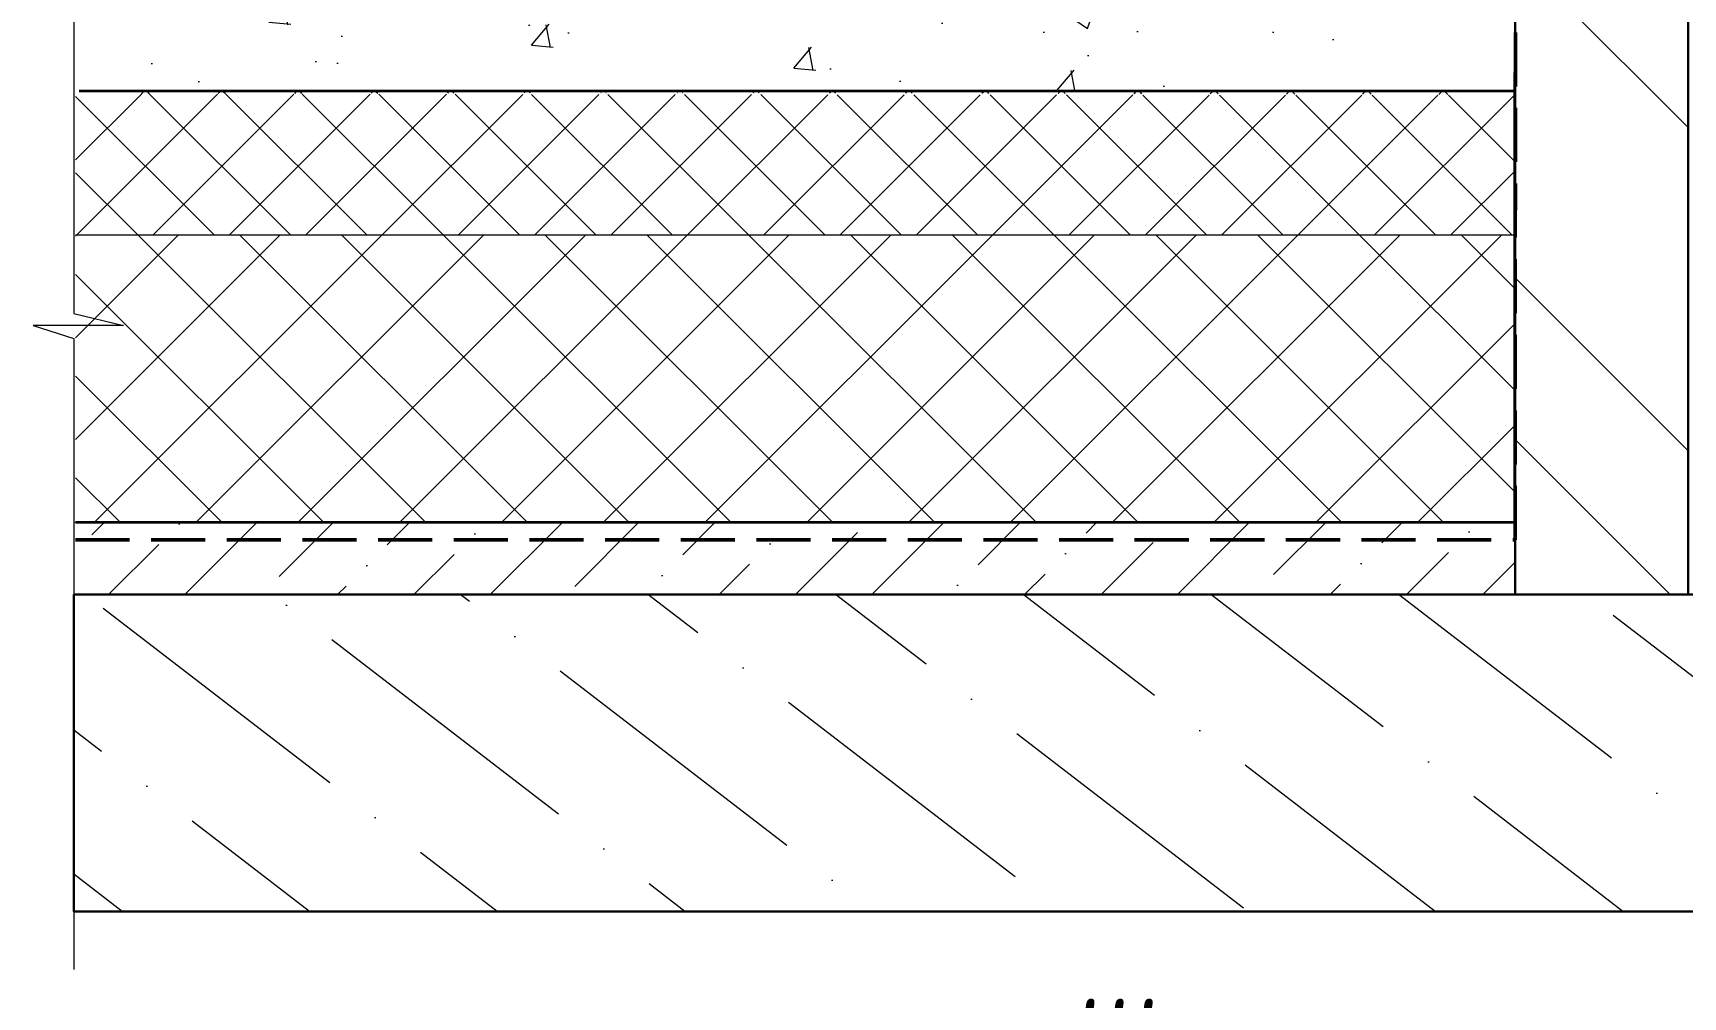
# Model space of a CAD drawing. Header units: millimetres. Extents: x 77165 to 11476408, y -193619 to 427745.
# Drawn here: x 393050 to 395341, y 353110 to 354449 of the extents above; entities that cross this region are included whole.
import ezdxf
from ezdxf import colors
from ezdxf.entities.mleader import LeaderData, LeaderLine
from ezdxf.math import Vec2, Vec3

# ---------------------------------------------------------------- set-up
doc = ezdxf.new("R2010")
doc.units = ezdxf.units.MM
doc.linetypes.add('ГОСТ 2.303 4', pattern=[7, 5, -2, 0])
for name, color, linetype, lineweight in [('АР.РД_Размеры', 174, 'Continuous', 15), ('АР_Перегородки_кирпич', 244, 'Continuous', 20), ('АР_Перегородки_кирпич_Штрих', 244, 'Continuous', 5), ('АР_Перекрытие', 250, 'Continuous', 30), ('АР_Штриховка', 253, 'Continuous', 13), ('СПДС_СИМВОЛЫ', 7, 'Continuous', 25), ('Штриховка', 253, 'Continuous', 13)]:
    doc.layers.add(name, color=color, linetype=linetype, lineweight=lineweight)
doc.layers.add('АР_Кровельный аэратор', color=250, linetype='Continuous')
doc.styles.add('Архитект', font='isocpeur.ttf', dxfattribs={"width": 0.8, "oblique": 8})

msp = doc.modelspace()

# ---------------------------------------------------------------- hatches: boundary and pattern name
at = {"layer": 'АР_Кровельный аэратор', "lineweight": 15}
h = msp.add_hatch(dxfattribs=at)
h.set_pattern_fill('AR-CONC', color=256, scale=2)
h.set_pattern_definition([(50, (-1322304.02, -59729.83), (364.36934, -31.87817), [38.1, -419.1]), (355, (-1322304, -59729.83), (-70.48684, 382.11369), [30.48, -335.28117]), (100.451445, (-1322273.65, -59732.5), (293.882494, 350.235504), [32.38002, -356.18049]), (46.1842, (-1322304, -59628.23), (542.15808, -84.08466), [57.15, -628.65]), (96.635558, (-1322258.84, -59635.24), (474.80827, 494.85225), [48.57005, -534.27122]), (351.18415, (-1322304, -59628.23), (474.80827, 494.85225), [45.71993, -502.91946]), (21, (-1322253.22, -59653.63), (303.22878, -204.530396), [38.1, -419.1]), (326, (-1322253.2, -59653.63), (123.60406, 368.37593), [30.48, -335.28]), (71.451445, (-1322227.95, -59670.67), (426.83284, 163.84554), [32.38002, -356.179875]), (37.5, (-1322304.02, -59729.83), (6.1772065, 169.110078), [0, -331.216, 0, -340.36, 0, -336.55]), (7.5, (-1322304.02, -59729.83), (133.639325, 200.36115), [0, -194.056, 0, -323.596, 0, -128.27]), (327.5, (-1322417.3, -59729.83), (271.18119, -11.457488), [0, -127, 0, -396.24, 0, -525.78]), (317.5, (-1322468.1, -59729.83), (296.258363, 50.852982), [0, -165.1, 0, -263.144, 0, -373.38])])
h.paths.add_polyline_path([(393107.03246, 354369.92644), (394907.65261, 354368.92744), (394907.65261, 354568.22811), (393107.03246, 354568.22811)])
at = {"layer": 'АР_Перегородки_кирпич_Штрих', "lineweight": 15, "transparency": 33554687}
h = msp.add_hatch(dxfattribs=at)
h.set_pattern_fill('ANSI32', color=256, scale=50, angle=90, style=0)
h.set_pattern_definition([(135, (-1317404.05, -59231.33), (-336.7596, -336.7596), []), (135, (-1317404.05, -59006.8), (-336.7596, -336.7596), [])])
h.paths.add_polyline_path([(395107.45279, 360107.48025), (395107.45279, 353669.12732), (395347.45279, 353669.12732), (395347.45279, 360107.48025)])
at = {"layer": 'АР_Штриховка', "transparency": 33554559}
h = msp.add_hatch(dxfattribs=at)
h.set_pattern_fill('ANSI36', color=256, scale=50, angle=97.43388889)
h.set_pattern_definition([(142.433889, (-1324463.87, -59231.33), (-316.994321, 43.542487), [396.875, -79.375, 0, -79.375])])
h.paths.add_polyline_path([(393107.03246, 353669.12732), (393107.03246, 353229.12732), (395747.21306, 353229.12732), (395747.21306, 353669.12732)])
at = {"layer": 'Штриховка', "ltscale": 75}
h = msp.add_hatch(dxfattribs=at)
h.set_pattern_fill('НЕМЕТАЛЛИЧЕСКИЕ МАТЕРИАЛЫ', color=256, scale=29.970027, angle=180, pattern_type=2)
h.set_pattern_definition([(45, (538106.77, 420330.025), (-52.980022, 52.980022), []), (135, (538106.77, 420330.025), (-52.980022, -52.980022), [])])
edge = h.paths.add_edge_path()
edge.add_line((393256.12947, 354168.62776), (395107.45279, 354168.62776))
edge.add_line((395107.45279, 354168.62776), (395107.45279, 354268.52785))
edge.add_line((393109.45102, 354268.52785), (395107.45279, 354268.52785))
edge.add_line((393109.45102, 354168.62776), (393109.45102, 354268.52785))
edge.add_line((393309.2512, 354168.62776), (393109.45102, 354168.62776))
edge.add_line((393256.12947, 354168.62776), (393309.2512, 354168.62776))
edge = h.paths.add_edge_path()
edge.add_line((393109.45102, 354268.52785), (393109.45102, 354368.42794))
edge.add_line((393109.45102, 354268.52785), (395107.45279, 354268.52785))
edge.add_line((395107.45279, 354268.52785), (395107.45279, 354368.42794))
edge.add_line((393109.45102, 354368.42794), (395107.45279, 354368.42794))
edge = h.paths.add_edge_path()
edge.add_line((393109.45102, 354364.43193), (395107.12342, 354362.43379))
edge.add_line((395106.62436, 354364.87618), (395107.09922, 354363.43279))
edge.add_line((393109.45102, 354368.42794), (393114.44603, 354368.42794))
edge.add_line((393109.45102, 354368.42794), (395107.45279, 354368.42794))
edge.add_line((395107.45279, 354368.42794), (395107.45279, 354369.42694))
h = msp.add_hatch(dxfattribs=at)
h.set_pattern_fill('НЕМЕТАЛЛИЧЕСКИЕ МАТЕРИАЛЫ', color=256, scale=39.960035, angle=180, pattern_type=2)
h.set_pattern_definition([(45, (538106.77, 420330.02), (-70.64003, 70.64003), []), (135, (538106.77, 420330.02), (-70.64003, -70.64003), [])])
edge = h.paths.add_edge_path()
edge.add_line((395107.45279, 353769.02741), (395107.45279, 353968.82758))
edge.add_line((393109.45102, 353968.82758), (395107.45279, 353968.82758))
edge.add_line((393109.45102, 353968.82758), (393109.45102, 353769.02741))
edge.add_line((393109.45102, 353769.02741), (395107.45279, 353769.02741))
edge = h.paths.add_edge_path()
edge.add_line((393109.45102, 354032.05806), (393109.45102, 354168.62776))
edge.add_line((393109.45102, 354032.05806), (393109.45102, 353968.82758))
edge.add_line((393109.45102, 353968.82758), (395107.45279, 353968.82758))
edge.add_line((395107.45279, 353968.82758), (395107.45279, 354168.62776))
edge.add_line((393256.12947, 354168.62776), (395107.45279, 354168.62776))
edge.add_line((393109.45102, 354168.62776), (393256.12947, 354168.62776))
at = {"layer": 'Штриховка', "ltscale": 15}
h = msp.add_hatch(dxfattribs=at)
h.set_pattern_fill('БЕТОН И ИЗДЕЛИЯ ИЗ НЕГО', color=256, scale=29.970027, angle=180, pattern_type=2)
h.set_pattern_definition([(45, (523822.08, 420230.125), (39.735017, 145.69506), [187.312666, -40.459536, 0, -40.459536])])
edge = h.paths.add_edge_path()
edge.add_line((393109.45102, 353769.02741), (395107.45279, 353769.02741))
edge.add_line((393109.45102, 353769.02741), (393109.45102, 353669.12732))
edge.add_line((395107.45279, 353669.12732), (393109.45102, 353669.12732))
edge.add_line((395107.45279, 353669.12732), (395107.45279, 353769.02741))

# ---------------------------------------------------------------- linework, layer by layer
at = {"layer": 'АР.РД_Размеры', "elevation": 0}
msp.add_lwpolyline([(393107.03246, 354934.44928), (393107.03246, 354059.47054), (393176.19891, 354042.93504), (393050.41095, 354042.93504), (393107.03246, 354024.62787), (393107.03246, 353148.54806)], dxfattribs=at)
at = {"layer": 'АР_Перегородки_кирпич', "lineweight": 30, "ltscale": 100}
msp.add_lwpolyline([(395107.45279, 360107.48025), (395107.45279, 353669.12732), (395347.45279, 353669.12732), (395347.45279, 360107.48025)], close=True, dxfattribs=at)
at = {"layer": 'АР_Перекрытие', "lineweight": 30, "ltscale": 100}
msp.add_lwpolyline([(393107.03246, 353669.12732), (393107.03246, 353229.12732), (395747.21306, 353229.12732), (395747.21306, 353669.12732)], close=True, dxfattribs=at)
at = {"layer": 'СПДС_СИМВОЛЫ', "color": 3, "linetype": 'Continuous', "ltscale": 2.5}
for p, q in [((395106.45403, 353770.02641), (395106.63281, 354394.40144, 0)), ((393109.45102, 353770.02641), (395106.45403, 353770.02641))]:
    msp.add_line(p, q, dxfattribs=at)
at = {"layer": 'СПДС_СИМВОЛЫ', "color": 30, "linetype": 'Continuous', "ltscale": 2.5}
msp.add_line((393114.44603, 354369.42694), (395107.45279, 354369.42694), dxfattribs=at)
at = {"layer": 'СПДС_СИМВОЛЫ', "color": 3, "linetype": 'Continuous', "ltscale": 2.5, "const_width": 0.999, "elevation": 0}
for points in [[(395107.11132, 354412.38383), (395107.11231, 354416.37984)], [(395107.11305, 354419.37684), (395107.11404, 354423.37284)], [(395107.10614, 354391.40481), (395107.10713, 354395.40082)], [(395107.10787, 354398.39782), (395107.10885, 354402.39382)], [(395107.1096, 354405.39083), (395107.11058, 354409.38683)], [(395107.10095, 354370.4258), (395107.10194, 354374.4218)], [(395107.10268, 354377.4188), (395107.10367, 354381.41481)], [(395107.10441, 354384.41181), (395107.1054, 354388.40781)], [(395107.09922, 354363.43279), (395107.10021, 354367.42879)], [(395107.11997, 354344.45177), (395107.12095, 354348.44777)], [(395107.12169, 354351.44478), (395107.12268, 354355.44078)], [(395107.11824, 354337.45877), (395107.11923, 354341.45477)]]:
    msp.add_lwpolyline(points, dxfattribs=at)
at = {"layer": 'СПДС_СИМВОЛЫ', "color": 3, "linetype": 'Continuous', "ltscale": 2.5, "const_width": 0.999}
for points in [[(395107.11478, 354422.37384), (395107.11577, 354426.36984)], [(395107.11651, 354429.36685), (395107.1175, 354334.46176)], [(395107.13034, 354390.40581), (395107.13133, 354394.40181)], [(395107.13207, 354397.39882), (395107.13231, 354398.39732)], [(395107.12515, 354369.42679), (395107.12614, 354373.4228)], [(395107.12688, 354376.4198), (395107.12787, 354380.4158)], [(395107.12861, 354383.4128), (395107.1296, 354387.40881)], [(395107.09577, 354345.45077), (395107.09675, 354349.44678)], [(395107.0975, 354352.44378), (395107.09848, 354356.43978)], [(395107.12342, 354362.43379), (395107.12441, 354366.42979)], [(395107.09058, 354324.47176), (395107.09157, 354328.46776)], [(395107.09231, 354331.46476), (395107.0933, 354335.46077)], [(395107.09404, 354338.45777), (395107.09503, 354342.45377)], [(395107.0854, 354303.49274), (395107.08638, 354307.48874)], [(395107.08712, 354310.48575), (395107.08811, 354314.48175)], [(395107.08885, 354317.47875), (395107.08984, 354321.47475)], [(395107.07848, 354275.52072), (395107.07947, 354279.51672)], [(395107.08021, 354282.51372), (395107.0812, 354286.50972)], [(395107.08194, 354289.50673), (395107.08293, 354293.50273)], [(395107.08367, 354296.49973), (395107.08466, 354300.49574)], [(395107.0733, 354254.5417), (395107.07428, 354258.5377)], [(395107.07503, 354261.5347), (395107.07601, 354265.53071)], [(395107.07675, 354268.52771), (395107.07774, 354272.52371)], [(395107.06811, 354233.56268), (395107.0691, 354237.55868)], [(395107.06984, 354240.55569), (395107.07083, 354244.55169)], [(395107.07157, 354247.54869), (395107.07256, 354251.54469)], [(395107.0612, 354205.59066), (395107.06218, 354209.58666)], [(395107.06293, 354212.58366), (395107.06391, 354216.57966)], [(395107.06465, 354219.57667), (395107.06564, 354223.57267)], [(395107.06638, 354226.56967), (395107.06737, 354230.56568)], [(395107.05601, 354184.61164), (395107.057, 354188.60764)], [(395107.05774, 354191.60464), (395107.05873, 354195.60065)], [(395107.05947, 354198.59765), (395107.06046, 354202.59365)], [(395107.05083, 354163.63262), (395107.05181, 354167.62862)], [(395107.05255, 354170.62563), (395107.05354, 354174.62163)], [(395107.05428, 354177.61863), (395107.05527, 354181.61463)], [(395107.04564, 354142.6536), (395107.04663, 354146.64961)], [(395107.04737, 354149.64661), (395107.04836, 354153.64261)], [(395107.0491, 354156.63961), (395107.05009, 354160.63562)], [(395107.03873, 354114.68158), (395107.03971, 354118.67758)], [(395107.04045, 354121.67458), (395107.04144, 354125.67059)], [(395107.04218, 354128.66759), (395107.04317, 354132.66359)], [(395107.04391, 354135.6606), (395107.0449, 354139.6566)], [(395107.03354, 354093.70256), (395107.03453, 354097.69856)], [(395107.03527, 354100.69557), (395107.03626, 354104.69157)], [(395107.037, 354107.68857), (395107.03799, 354111.68458)], [(395107.02836, 354072.72354), (395107.02934, 354076.71955)], [(395107.03008, 354079.71655), (395107.03107, 354083.71255)], [(395107.03181, 354086.70955), (395107.0328, 354090.70556)], [(395107.02144, 354044.75152), (395107.02243, 354048.74752)], [(395107.02317, 354051.74452), (395107.02416, 354055.74053)], [(395107.0249, 354058.73753), (395107.02589, 354062.73353)], [(395107.02663, 354065.73054), (395107.02761, 354069.72654)], [(395107.01626, 354023.7725), (395107.01724, 354027.7685)], [(395107.01798, 354030.76551), (395107.01897, 354034.76151)], [(395107.01971, 354037.75851), (395107.0207, 354041.75452)], [(395107.01107, 354002.79348), (395107.01206, 354006.78949)], [(395107.0128, 354009.78649), (395107.01379, 354013.78249)], [(395107.01453, 354016.77949), (395107.01551, 354020.7755)], [(395107.00588, 353981.81446), (395107.00687, 353985.81047)], [(395107.00761, 353988.80747), (395107.0086, 353992.80347)], [(395107.00934, 353995.80048), (395107.01033, 353999.79648)], [(395106.99897, 353953.84244), (395106.99996, 353957.83844)], [(395107.0007, 353960.83545), (395107.00169, 353964.83145)], [(395107.00243, 353967.82845), (395107.00342, 353971.82446)], [(395107.00416, 353974.82146), (395107.00514, 353978.81746)], [(395106.99378, 353932.86342), (395106.99477, 353936.85943)], [(395106.99551, 353939.85643), (395106.9965, 353943.85243)], [(395106.99724, 353946.84943), (395106.99823, 353950.84544)], [(395106.9886, 353911.8844), (395106.98959, 353915.88041)], [(395106.99033, 353918.87741), (395106.99132, 353922.87341)], [(395106.99206, 353925.87042), (395106.99304, 353929.86642)], [(395106.95403, 353772.02429), (395106.95502, 353776.02029)], [(395106.95576, 353779.01729), (395106.95675, 353783.01329)], [(393107.03246, 353769.52691), (393111.02847, 353769.52691)], [(393246.89259, 353769.52691), (393107.03246, 353769.52691)], [(393108.31261, 353769.52691), (393112.30861, 353769.52691)], [(393114.02547, 353769.52691), (393118.02147, 353769.52691)], [(393115.30562, 353769.52691), (393119.30162, 353769.52691)], [(393121.01848, 353769.52691), (393125.01448, 353769.52691)], [(393122.29862, 353769.52691), (393126.29463, 353769.52691)], [(393128.01148, 353769.52691), (393132.00749, 353769.52691)], [(393129.29163, 353769.52691), (393133.28763, 353769.52691)], [(393135.00449, 353769.52691), (393139.00049, 353769.52691)], [(393136.28464, 353769.52691), (393140.28064, 353769.52691)], [(393141.9975, 353769.52691), (393145.9935, 353769.52691)], [(393143.27764, 353769.52691), (393147.27365, 353769.52691)], [(393148.9905, 353769.52691), (393152.9865, 353769.52691)], [(393150.27065, 353769.52691), (393154.26665, 353769.52691)], [(393155.98351, 353769.52691), (393159.97951, 353769.52691)], [(393157.26365, 353769.52691), (393161.25966, 353769.52691)], [(393162.97651, 353769.52691), (393166.97252, 353769.52691)], [(393164.25666, 353769.52691), (393168.25266, 353769.52691)], [(393169.96952, 353769.52691), (393173.96552, 353769.52691)], [(393171.24967, 353769.52691), (393175.24567, 353769.52691)], [(393176.96253, 353769.52691), (393180.95853, 353769.52691)], [(393178.24267, 353769.52691), (393182.23868, 353769.52691)], [(393183.95553, 353769.52691), (393187.95154, 353769.52691)], [(393185.23568, 353769.52691), (393189.23168, 353769.52691)], [(393190.94854, 353769.52691), (393194.94454, 353769.52691)], [(393192.22869, 353769.52691), (393196.22469, 353769.52691)], [(393197.94154, 353769.52691), (393201.93755, 353769.52691)], [(393199.22169, 353769.52691), (393203.21769, 353769.52691)], [(393204.93455, 353769.52691), (393208.93055, 353769.52691)], [(393206.2147, 353769.52691), (393210.2107, 353769.52691)], [(393211.92756, 353769.52691), (393215.92356, 353769.52691)], [(393213.2077, 353769.52691), (393217.20371, 353769.52691)], [(393218.92056, 353769.52691), (393222.91657, 353769.52691)], [(393220.20071, 353769.52691), (393224.19671, 353769.52691)], [(393225.91357, 353769.52691), (393229.90957, 353769.52691)], [(393227.19372, 353769.52691), (393231.18972, 353769.52691)], [(393232.90658, 353769.52691), (393236.90258, 353769.52691)], [(393234.18672, 353769.52691), (393238.18273, 353769.52691)], [(393239.89958, 353769.52691), (393243.89559, 353769.52691)], [(393241.17973, 353769.52691), (393245.17573, 353769.52691)], [(393248.17273, 353769.52691), (393252.16874, 353769.52691)], [(393255.16574, 353769.52691), (393259.16174, 353769.52691)], [(393262.15875, 353769.52691), (393266.15475, 353769.52691)], [(393269.15175, 353769.52691), (393273.14776, 353769.52691)], [(393276.14476, 353769.52691), (393280.14076, 353769.52691)], [(393283.13777, 353769.52691), (393287.13377, 353769.52691)], [(393290.13077, 353769.52691), (393294.12678, 353769.52691)], [(393297.12378, 353769.52691), (393301.11978, 353769.52691)], [(393304.11678, 353769.52691), (393308.11279, 353769.52691)], [(393311.10979, 353769.52691), (393315.10579, 353769.52691)], [(393318.1028, 353769.52691), (393322.0988, 353769.52691)], [(393325.0958, 353769.52691), (393329.09181, 353769.52691)], [(393332.08881, 353769.52691), (393336.08481, 353769.52691)], [(393339.08181, 353769.52691), (393343.07782, 353769.52691)], [(393346.07482, 353769.52691), (393350.07082, 353769.52691)], [(393353.06783, 353769.52691), (393357.06383, 353769.52691)], [(393360.06083, 353769.52691), (393364.05684, 353769.52691)], [(393367.05384, 353769.52691), (393371.04984, 353769.52691)], [(393374.04685, 353769.52691), (393378.04285, 353769.52691)], [(393381.03985, 353769.52691), (393385.03586, 353769.52691)], [(393388.03286, 353769.52691), (393392.02886, 353769.52691)], [(393395.02586, 353769.52691), (393399.02187, 353769.52691)], [(393402.01887, 353769.52691), (393406.01487, 353769.52691)], [(393409.01188, 353769.52691), (393413.00788, 353769.52691)], [(393416.00488, 353769.52691), (393420.00089, 353769.52691)], [(393422.99789, 353769.52691), (393426.99389, 353769.52691)], [(393429.9909, 353769.52691), (393433.9869, 353769.52691)], [(393436.9839, 353769.52691), (393440.97991, 353769.52691)], [(393443.97691, 353769.52691), (393447.97291, 353769.52691)], [(393450.96991, 353769.52691), (393454.96592, 353769.52691)], [(393457.96292, 353769.52691), (393461.95892, 353769.52691)], [(393464.95593, 353769.52691), (393468.95193, 353769.52691)], [(393471.94893, 353769.52691), (393475.94494, 353769.52691)], [(393478.94194, 353769.52691), (393482.93794, 353769.52691)], [(393485.93494, 353769.52691), (393489.93095, 353769.52691)], [(393492.92795, 353769.52691), (393496.92395, 353769.52691)], [(393499.92096, 353769.52691), (393503.91696, 353769.52691)], [(393506.91396, 353769.52691), (393510.90997, 353769.52691)], [(393513.90697, 353769.52691), (393517.90297, 353769.52691)], [(393520.89998, 353769.52691), (393524.89598, 353769.52691)], [(393527.89298, 353769.52691), (393531.88899, 353769.52691)], [(393534.88599, 353769.52691), (393538.88199, 353769.52691)], [(393541.87899, 353769.52691), (393545.875, 353769.52691)], [(393548.872, 353769.52691), (393552.868, 353769.52691)], [(393555.86501, 353769.52691), (393559.86101, 353769.52691)], [(393562.85801, 353769.52691), (393566.85402, 353769.52691)], [(393569.85102, 353769.52691), (393573.84702, 353769.52691)], [(393576.84403, 353769.52691), (393580.84003, 353769.52691)], [(393583.83703, 353769.52691), (393587.83303, 353769.52691)], [(393590.83004, 353769.52691), (393594.82604, 353769.52691)], [(393597.82304, 353769.52691), (393601.81905, 353769.52691)], [(393604.81605, 353769.52691), (393608.81205, 353769.52691)], [(393611.80906, 353769.52691), (393615.80506, 353769.52691)], [(393618.80206, 353769.52691), (393622.79807, 353769.52691)], [(393625.79507, 353769.52691), (393629.79107, 353769.52691)], [(393632.78807, 353769.52691), (393636.78408, 353769.52691)], [(393639.78108, 353769.52691), (393643.77708, 353769.52691)], [(393646.77409, 353769.52691), (393650.77009, 353769.52691)], [(393653.76709, 353769.52691), (393657.7631, 353769.52691)], [(393660.7601, 353769.52691), (393664.7561, 353769.52691)], [(393667.75311, 353769.52691), (393671.74911, 353769.52691)], [(393674.74611, 353769.52691), (393678.74212, 353769.52691)], [(393681.73912, 353769.52691), (393685.73512, 353769.52691)], [(393688.73212, 353769.52691), (393692.72813, 353769.52691)], [(393695.72513, 353769.52691), (393699.72113, 353769.52691)], [(393702.71814, 353769.52691), (393706.71414, 353769.52691)], [(393709.71114, 353769.52691), (393713.70715, 353769.52691)], [(393716.70415, 353769.52691), (393720.70015, 353769.52691)], [(393723.69716, 353769.52691), (393727.69316, 353769.52691)], [(393730.69016, 353769.52691), (393734.68616, 353769.52691)], [(393737.68317, 353769.52691), (393741.67917, 353769.52691)], [(393744.67617, 353769.52691), (393748.67218, 353769.52691)], [(393751.66918, 353769.52691), (393755.66518, 353769.52691)], [(393758.66219, 353769.52691), (393762.65819, 353769.52691)], [(393765.65519, 353769.52691), (393769.6512, 353769.52691)], [(393772.6482, 353769.52691), (393776.6442, 353769.52691)], [(393779.6412, 353769.52691), (393783.63721, 353769.52691)], [(393786.63421, 353769.52691), (393790.63021, 353769.52691)], [(393793.62722, 353769.52691), (393797.62322, 353769.52691)], [(393800.62022, 353769.52691), (393804.61623, 353769.52691)], [(393807.61323, 353769.52691), (393811.60923, 353769.52691)], [(393814.60624, 353769.52691), (393818.60224, 353769.52691)], [(393821.59924, 353769.52691), (393825.59525, 353769.52691)], [(393828.59225, 353769.52691), (393832.58825, 353769.52691)], [(393835.58525, 353769.52691), (393839.58126, 353769.52691)], [(393842.57826, 353769.52691), (393846.57426, 353769.52691)], [(393849.57127, 353769.52691), (393853.56727, 353769.52691)], [(393856.56427, 353769.52691), (393860.56028, 353769.52691)], [(393863.55728, 353769.52691), (393867.55328, 353769.52691)], [(393870.55028, 353769.52691), (393874.54629, 353769.52691)], [(393877.54329, 353769.52691), (393881.53929, 353769.52691)], [(393884.5363, 353769.52691), (393888.5323, 353769.52691)], [(393891.5293, 353769.52691), (393895.52531, 353769.52691)], [(393898.52231, 353769.52691), (393902.51831, 353769.52691)], [(393905.51532, 353769.52691), (393909.51132, 353769.52691)], [(393912.50832, 353769.52691), (393916.50433, 353769.52691)], [(393919.50133, 353769.52691), (393923.49733, 353769.52691)], [(393926.49433, 353769.52691), (393930.49034, 353769.52691)], [(393933.48734, 353769.52691), (393937.48334, 353769.52691)], [(393940.48035, 353769.52691), (393944.47635, 353769.52691)], [(393947.47335, 353769.52691), (393951.46936, 353769.52691)], [(393954.46636, 353769.52691), (393958.46236, 353769.52691)], [(393961.45937, 353769.52691), (393965.45537, 353769.52691)], [(393968.45237, 353769.52691), (393972.44838, 353769.52691)], [(393975.44538, 353769.52691), (393979.44138, 353769.52691)], [(393982.43838, 353769.52691), (393986.43439, 353769.52691)], [(393989.43139, 353769.52691), (393993.42739, 353769.52691)], [(393996.4244, 353769.52691), (394000.4204, 353769.52691)], [(394003.4174, 353769.52691), (394007.41341, 353769.52691)], [(394010.41041, 353769.52691), (394014.40641, 353769.52691)], [(394017.40341, 353769.52691), (394021.39942, 353769.52691)], [(394024.39642, 353769.52691), (394028.39242, 353769.52691)], [(394031.38943, 353769.52691), (394035.38543, 353769.52691)], [(394038.38243, 353769.52691), (394042.37844, 353769.52691)], [(394045.37544, 353769.52691), (394049.37144, 353769.52691)], [(394052.36845, 353769.52691), (394056.36445, 353769.52691)], [(394059.36145, 353769.52691), (394063.35746, 353769.52691)], [(394066.35446, 353769.52691), (394070.35046, 353769.52691)], [(394073.34746, 353769.52691), (394077.34347, 353769.52691)], [(394080.34047, 353769.52691), (394084.33647, 353769.52691)], [(394087.33348, 353769.52691), (394091.32948, 353769.52691)], [(394094.32648, 353769.52691), (394098.32249, 353769.52691)], [(394101.31949, 353769.52691), (394105.31549, 353769.52691)], [(394108.3125, 353769.52691), (394112.3085, 353769.52691)], [(394115.3055, 353769.52691), (394119.3015, 353769.52691)], [(394122.29851, 353769.52691), (394126.29451, 353769.52691)], [(394129.29151, 353769.52691), (394133.28752, 353769.52691)], [(394136.28452, 353769.52691), (394140.28052, 353769.52691)], [(394143.27753, 353769.52691), (394147.27353, 353769.52691)], [(394150.27053, 353769.52691), (394154.26654, 353769.52691)], [(394157.26354, 353769.52691), (394161.25954, 353769.52691)], [(394164.25654, 353769.52691), (394168.25255, 353769.52691)], [(394171.24955, 353769.52691), (394175.24555, 353769.52691)], [(394178.24256, 353769.52691), (394182.23856, 353769.52691)], [(394185.23556, 353769.52691), (394189.23157, 353769.52691)], [(394192.22857, 353769.52691), (394196.22457, 353769.52691)], [(394199.22158, 353769.52691), (394203.21758, 353769.52691)], [(394206.21458, 353769.52691), (394210.21059, 353769.52691)], [(394213.20759, 353769.52691), (394217.20359, 353769.52691)], [(394220.20059, 353769.52691), (394224.1966, 353769.52691)], [(394227.1936, 353769.52691), (394231.1896, 353769.52691)], [(394234.18661, 353769.52691), (394238.18261, 353769.52691)], [(394241.17961, 353769.52691), (394245.17562, 353769.52691)], [(394248.17262, 353769.52691), (394252.16862, 353769.52691)], [(394255.16563, 353769.52691), (394259.16163, 353769.52691)], [(394997.56269, 353769.52691), (395001.5587, 353769.52691)], [(395004.5557, 353769.52691), (395008.5517, 353769.52691)], [(395011.5487, 353769.52691), (395015.54471, 353769.52691)], [(395018.54171, 353769.52691), (395022.53771, 353769.52691)], [(395025.53472, 353769.52691), (395029.53072, 353769.52691)], [(395032.52772, 353769.52691), (395036.52373, 353769.52691)], [(395039.52073, 353769.52691), (395043.51673, 353769.52691)], [(395046.51373, 353769.52691), (395050.50974, 353769.52691)], [(395053.50674, 353769.52691), (395057.50274, 353769.52691)], [(395060.49975, 353769.52691), (395064.49575, 353769.52691)], [(395067.49275, 353769.52691), (395071.48876, 353769.52691)], [(395074.48576, 353769.52691), (395078.48176, 353769.52691)], [(395081.47877, 353769.52691), (395085.47477, 353769.52691)], [(395088.47177, 353769.52691), (395092.46778, 353769.52691)], [(395095.46478, 353769.52691), (395099.46078, 353769.52691)], [(395102.45778, 353769.52691), (395106.45379, 353769.52691)]]:
    msp.add_lwpolyline(points, dxfattribs=at)
at = {"layer": 'СПДС_СИМВОЛЫ', "color": 3, "linetype": 'Continuous', "ltscale": 2.5}
msp.add_lwpolyline([(393109.45102, 353769.02741), (395107.45279, 353769.02741), (395107.63181, 354394.40119)], dxfattribs=at)
at = {"layer": 'СПДС_СИМВОЛЫ', "color": 30, "linetype": 'Continuous', "ltscale": 2.5}
msp.add_lwpolyline([(393114.44603, 354368.42794), (395107.45279, 354368.42794)], dxfattribs=at)
at = {"layer": 'СПДС_СИМВОЛЫ', "color": 30, "linetype": 'Continuous', "ltscale": 2.5, "const_width": 0.999}
for points in [[(393153.98551, 354368.92744), (393157.98151, 354368.92744)], [(393155.26565, 354368.92744), (393159.26166, 354368.92744)], [(393160.97851, 354368.92744), (393164.97452, 354368.92744)], [(393162.25866, 354368.92744), (393166.25466, 354368.92744)], [(393167.97152, 354368.92744), (393171.96752, 354368.92744)], [(393169.25166, 354368.92744), (393173.24767, 354368.92744)], [(393174.96452, 354368.92744), (393178.96053, 354368.92744)], [(393176.24467, 354368.92744), (393180.24067, 354368.92744)], [(393181.95753, 354368.92744), (393185.95353, 354368.92744)], [(393183.23768, 354368.92744), (393187.23368, 354368.92744)], [(393188.95054, 354368.92744), (393192.94654, 354368.92744)], [(393190.23068, 354368.92744), (393194.22669, 354368.92744)], [(393195.94354, 354368.92744), (393199.93955, 354368.92744)], [(393197.22369, 354368.92744), (393201.21969, 354368.92744)], [(393202.93655, 354368.92744), (393206.93255, 354368.92744)], [(393204.2167, 354368.92744), (393208.2127, 354368.92744)], [(393209.92956, 354368.92744), (393213.92556, 354368.92744)], [(393211.2097, 354368.92744), (393215.20571, 354368.92744)], [(393216.92256, 354368.92744), (393220.91856, 354368.92744)], [(393218.20271, 354368.92744), (393222.19871, 354368.92744)], [(393223.91557, 354368.92744), (393227.91157, 354368.92744)], [(393225.19571, 354368.92744), (393229.19172, 354368.92744)], [(393230.90857, 354368.92744), (393234.90458, 354368.92744)], [(393232.18872, 354368.92744), (393236.18472, 354368.92744)], [(393237.90158, 354368.92744), (393241.89758, 354368.92744)], [(393239.18173, 354368.92744), (393243.17773, 354368.92744)], [(393244.89459, 354368.92744), (393248.89059, 354368.92744)], [(393246.17473, 354368.92744), (393250.17074, 354368.92744)], [(393253.16774, 354368.92744), (393257.16374, 354368.92744)], [(393260.16075, 354368.92744), (393264.15675, 354368.92744)], [(393267.15375, 354368.92744), (393271.14975, 354368.92744)], [(393274.14676, 354368.92744), (393278.14276, 354368.92744)], [(393281.13976, 354368.92744), (393285.13577, 354368.92744)], [(393288.13277, 354368.92744), (393292.12877, 354368.92744)], [(393295.12578, 354368.92744), (393299.12178, 354368.92744)], [(393302.11878, 354368.92744), (393306.11479, 354368.92744)], [(393309.11179, 354368.92744), (393313.10779, 354368.92744)], [(393316.10479, 354368.92744), (393320.1008, 354368.92744)], [(393323.0978, 354368.92744), (393327.0938, 354368.92744)], [(393330.09081, 354368.92744), (393334.08681, 354368.92744)], [(393337.08381, 354368.92744), (393341.07982, 354368.92744)], [(393344.07682, 354368.92744), (393348.07282, 354368.92744)], [(393351.06983, 354368.92744), (393355.06583, 354368.92744)], [(393358.06283, 354368.92744), (393362.05884, 354368.92744)], [(393365.05584, 354368.92744), (393369.05184, 354368.92744)], [(393372.04884, 354368.92744), (393376.04485, 354368.92744)], [(393379.04185, 354368.92744), (393383.03785, 354368.92744)], [(393386.03486, 354368.92744), (393390.03086, 354368.92744)], [(393393.02786, 354368.92744), (393397.02387, 354368.92744)], [(393400.02087, 354368.92744), (393404.01687, 354368.92744)], [(393407.01388, 354368.92744), (393411.00988, 354368.92744)], [(393414.00688, 354368.92744), (393418.00288, 354368.92744)], [(393420.99989, 354368.92744), (393424.99589, 354368.92744)], [(393427.99289, 354368.92744), (393431.9889, 354368.92744)], [(393434.9859, 354368.92744), (393438.9819, 354368.92744)], [(393441.97891, 354368.92744), (393445.97491, 354368.92744)], [(393448.97191, 354368.92744), (393452.96792, 354368.92744)], [(393455.96492, 354368.92744), (393459.96092, 354368.92744)], [(393462.95792, 354368.92744), (393466.95393, 354368.92744)], [(393469.95093, 354368.92744), (393473.94693, 354368.92744)], [(393476.94394, 354368.92744), (393480.93994, 354368.92744)], [(393483.93694, 354368.92744), (393487.93295, 354368.92744)], [(393490.92995, 354368.92744), (393494.92595, 354368.92744)], [(393497.92296, 354368.92744), (393501.91896, 354368.92744)], [(393504.91596, 354368.92744), (393508.91197, 354368.92744)], [(393511.90897, 354368.92744), (393515.90497, 354368.92744)], [(393518.90197, 354368.92744), (393522.89798, 354368.92744)], [(393525.89498, 354368.92744), (393529.89098, 354368.92744)], [(393532.88799, 354368.92744), (393536.88399, 354368.92744)], [(393539.88099, 354368.92744), (393543.877, 354368.92744)], [(393546.874, 354368.92744), (393550.87, 354368.92744)], [(393553.867, 354368.92744), (393557.86301, 354368.92744)], [(393560.86001, 354368.92744), (393564.85601, 354368.92744)], [(393567.85302, 354368.92744), (393571.84902, 354368.92744)], [(393574.84602, 354368.92744), (393578.84203, 354368.92744)], [(393581.83903, 354368.92744), (393585.83503, 354368.92744)], [(393588.83204, 354368.92744), (393592.82804, 354368.92744)], [(393595.82504, 354368.92744), (393599.82105, 354368.92744)], [(393602.81805, 354368.92744), (393606.81405, 354368.92744)], [(393609.81105, 354368.92744), (393613.80706, 354368.92744)], [(393616.80406, 354368.92744), (393620.80006, 354368.92744)], [(393623.79707, 354368.92744), (393627.79307, 354368.92744)], [(393630.79007, 354368.92744), (393634.78608, 354368.92744)], [(393637.78308, 354368.92744), (393641.77908, 354368.92744)], [(393644.77609, 354368.92744), (393648.77209, 354368.92744)], [(393651.76909, 354368.92744), (393655.76509, 354368.92744)], [(393658.7621, 354368.92744), (393662.7581, 354368.92744)], [(393665.7551, 354368.92744), (393669.75111, 354368.92744)], [(393672.74811, 354368.92744), (393676.74411, 354368.92744)], [(393679.74112, 354368.92744), (393683.73712, 354368.92744)], [(393686.73412, 354368.92744), (393690.73013, 354368.92744)], [(393693.72713, 354368.92744), (393697.72313, 354368.92744)], [(393700.72013, 354368.92744), (393704.71614, 354368.92744)], [(393707.71314, 354368.92744), (393711.70914, 354368.92744)], [(393714.70615, 354368.92744), (393718.70215, 354368.92744)], [(393721.69915, 354368.92744), (393725.69516, 354368.92744)], [(393728.69216, 354368.92744), (393732.68816, 354368.92744)], [(393735.68517, 354368.92744), (393739.68117, 354368.92744)], [(393742.67817, 354368.92744), (393746.67418, 354368.92744)], [(393749.67118, 354368.92744), (393753.66718, 354368.92744)], [(393756.66418, 354368.92744), (393760.66019, 354368.92744)], [(393763.65719, 354368.92744), (393767.65319, 354368.92744)], [(393770.6502, 354368.92744), (393774.6462, 354368.92744)], [(393777.6432, 354368.92744), (393781.63921, 354368.92744)], [(393784.63621, 354368.92744), (393788.63221, 354368.92744)], [(393791.62922, 354368.92744), (393795.62522, 354368.92744)], [(393798.62222, 354368.92744), (393802.61822, 354368.92744)], [(393805.61523, 354368.92744), (393809.61123, 354368.92744)], [(393812.60823, 354368.92744), (393816.60424, 354368.92744)], [(393819.60124, 354368.92744), (393823.59724, 354368.92744)], [(393826.59425, 354368.92744), (393830.59025, 354368.92744)], [(393833.58725, 354368.92744), (393837.58326, 354368.92744)], [(393840.58026, 354368.92744), (393844.57626, 354368.92744)], [(393847.57326, 354368.92744), (393851.56927, 354368.92744)], [(393854.56627, 354368.92744), (393858.56227, 354368.92744)], [(393861.55928, 354368.92744), (393865.55528, 354368.92744)], [(393868.55228, 354368.92744), (393872.54829, 354368.92744)], [(393875.54529, 354368.92744), (393879.54129, 354368.92744)], [(393882.5383, 354368.92744), (393886.5343, 354368.92744)], [(393889.5313, 354368.92744), (393893.52731, 354368.92744)], [(393896.52431, 354368.92744), (393900.52031, 354368.92744)], [(393903.51731, 354368.92744), (393907.51332, 354368.92744)], [(394645.91438, 354368.92744), (394649.91038, 354368.92744)], [(394652.90739, 354368.92744), (394656.90339, 354368.92744)], [(394659.90039, 354368.92744), (394663.8964, 354368.92744)], [(394666.8934, 354368.92744), (394670.8894, 354368.92744)], [(394673.88641, 354368.92744), (394677.88241, 354368.92744)], [(394680.87941, 354368.92744), (394684.87541, 354368.92744)], [(394687.87242, 354368.92744), (394691.86842, 354368.92744)], [(394694.86542, 354368.92744), (394698.86143, 354368.92744)], [(394701.85843, 354368.92744), (394705.85443, 354368.92744)], [(394708.85144, 354368.92744), (394712.84744, 354368.92744)], [(394715.84444, 354368.92744), (394719.84045, 354368.92744)], [(394722.83745, 354368.92744), (394726.83345, 354368.92744)], [(394729.83045, 354368.92744), (394733.82646, 354368.92744)], [(394736.82346, 354368.92744), (394740.81946, 354368.92744)], [(394743.81647, 354368.92744), (394747.81247, 354368.92744)], [(394750.80947, 354368.92744), (394754.80548, 354368.92744)], [(394757.80248, 354368.92744), (394761.79848, 354368.92744)], [(394764.79549, 354368.92744), (394768.79149, 354368.92744)], [(394771.78849, 354368.92744), (394775.7845, 354368.92744)], [(394778.7815, 354368.92744), (394782.7775, 354368.92744)], [(394785.7745, 354368.92744), (394789.77051, 354368.92744)], [(394792.76751, 354368.92744), (394796.76351, 354368.92744)], [(394799.76052, 354368.92744), (394803.75652, 354368.92744)], [(394806.75352, 354368.92744), (394810.74953, 354368.92744)], [(394813.74653, 354368.92744), (394817.74253, 354368.92744)], [(394820.73954, 354368.92744), (394824.73554, 354368.92744)], [(394827.73254, 354368.92744), (394831.72854, 354368.92744)], [(394834.72555, 354368.92744), (394838.72155, 354368.92744)], [(394841.71855, 354368.92744), (394845.71456, 354368.92744)], [(394848.71156, 354368.92744), (394852.70756, 354368.92744)], [(394855.70457, 354368.92744), (394859.70057, 354368.92744)], [(394862.69757, 354368.92744), (394866.69358, 354368.92744)], [(394869.69058, 354368.92744), (394873.68658, 354368.92744)], [(394876.68358, 354368.92744), (394880.67959, 354368.92744)], [(394883.67659, 354368.92744), (394887.67259, 354368.92744)], [(394890.6696, 354368.92744), (394894.6656, 354368.92744)], [(394897.6626, 354368.92744), (394901.65861, 354368.92744)], [(394904.65561, 354368.92744), (394908.65161, 354368.92744)], [(394911.64862, 354368.92744), (394915.64462, 354368.92744)], [(394918.64162, 354368.92744), (394922.63763, 354368.92744)], [(394925.63463, 354368.92744), (394929.63063, 354368.92744)], [(394932.62763, 354368.92744), (394936.62364, 354368.92744)], [(394939.62064, 354368.92744), (394943.61664, 354368.92744)], [(394946.61365, 354368.92744), (394950.60965, 354368.92744)], [(394953.60665, 354368.92744), (394957.60266, 354368.92744)], [(394960.59966, 354368.92744), (394964.59566, 354368.92744)], [(394967.59266, 354368.92744), (394971.58867, 354368.92744)], [(394974.58567, 354368.92744), (394978.58167, 354368.92744)], [(394981.57868, 354368.92744), (394985.57468, 354368.92744)], [(394988.57168, 354368.92744), (394992.56769, 354368.92744)], [(394995.56469, 354368.92744), (394999.56069, 354368.92744)], [(395002.5577, 354368.92744), (395006.5537, 354368.92744)], [(395009.5507, 354368.92744), (395013.54671, 354368.92744)], [(395016.54371, 354368.92744), (395020.53971, 354368.92744)], [(395023.53671, 354368.92744), (395027.53272, 354368.92744)], [(395030.52972, 354368.92744), (395034.52572, 354368.92744)], [(395037.52273, 354368.92744), (395041.51873, 354368.92744)], [(395044.51573, 354368.92744), (395048.51174, 354368.92744)], [(395051.50874, 354368.92744), (395055.50474, 354368.92744)], [(395058.50175, 354368.92744), (395062.49775, 354368.92744)], [(395065.49475, 354368.92744), (395069.49076, 354368.92744)], [(395072.48776, 354368.92744), (395076.48376, 354368.92744)], [(395079.48076, 354368.92744), (395083.47677, 354368.92744)], [(395086.47377, 354368.92744), (395090.46977, 354368.92744)], [(395093.46678, 354368.92744), (395097.46278, 354368.92744)], [(395100.45978, 354368.92744), (395104.45579, 354368.92744)]]:
    msp.add_lwpolyline(points, dxfattribs=at)
at = {"layer": 'Штриховка', "color": 6, "linetype": 'ГОСТ 2.303 4', "lineweight": 50, "ltscale": 15}
msp.add_lwpolyline([(393109.45102, 353744.92274), (395107.53916, 353744.92717), (395111.24857, 360103.7764)], dxfattribs=at)
at = {"layer": 'Штриховка', "ltscale": 20}
for points in [[(393109.45102, 354168.62776), (395107.45279, 354168.62776)], [(393109.45102, 353769.02741), (395107.45279, 353769.02741)]]:
    msp.add_lwpolyline(points, dxfattribs=at)

# ---------------------------------------------------------------- leaders
at = {"layer": 'АР_Кровельный аэратор', "lineweight": 15}
ml = msp.add_multileader_mtext('Standard', dxfattribs=at)
ml.set_content('Штукатурка по сетке ^Jс окрашиванием ', color=256, style='Архитект')
ml.set_leader_properties()
ml.build(insert=Vec2(0, 0))
ml.multileader.update_dxf_attribs({"text_left_attachment_type": 6, "text_right_attachment_type": 6, "dogleg_length": 50, "arrow_head_size": 124.87511})
ctx = ml.context
ctx.base_point, ctx.char_height, ctx.arrow_head_size, ctx.landing_gap_size, ctx.plane_origin = Vec3(394471.41031, 352944.79309, 0), 124.8751104, 124.87511, 12.48751, Vec3(399830.18662, 352812.78485, 0)
ctx.left_attachment, ctx.right_attachment = 6, 6
notes = []
notes.append((ctx, [(1, (1, 1, 0), (396337.23284, 352944.79309, 0), (-1, 0), 434.68622, [(1, [(397507.49281, 353533.67866, 0), (395787.41288, 353530.60532, 0)], 0, [])])]))
ctx.mtext.insert, ctx.mtext.width, ctx.mtext.defined_height, ctx.mtext.flow_direction = Vec3(394483.89782, 353107.13073, 0), 2391.1186989, 268.58319, 5
for ctx, leaders in notes:
    for number, flags, end, landing, length, lines in leaders:
        leader = LeaderData()
        leader.index, (leader.has_last_leader_line, leader.has_dogleg_vector, leader.attachment_direction) = number, flags
        leader.last_leader_point, leader.dogleg_vector, leader.dogleg_length = Vec3(end), Vec3(landing), length
        for number, points, colour, breaks in lines:
            line = LeaderLine()
            line.index, line.vertices, line.color, line.breaks = number, Vec3.list(points), colors.encode_raw_color(colour), breaks
            leader.lines.append(line)
        ctx.leaders.append(leader)

doc.saveas('drawing.dxf')
